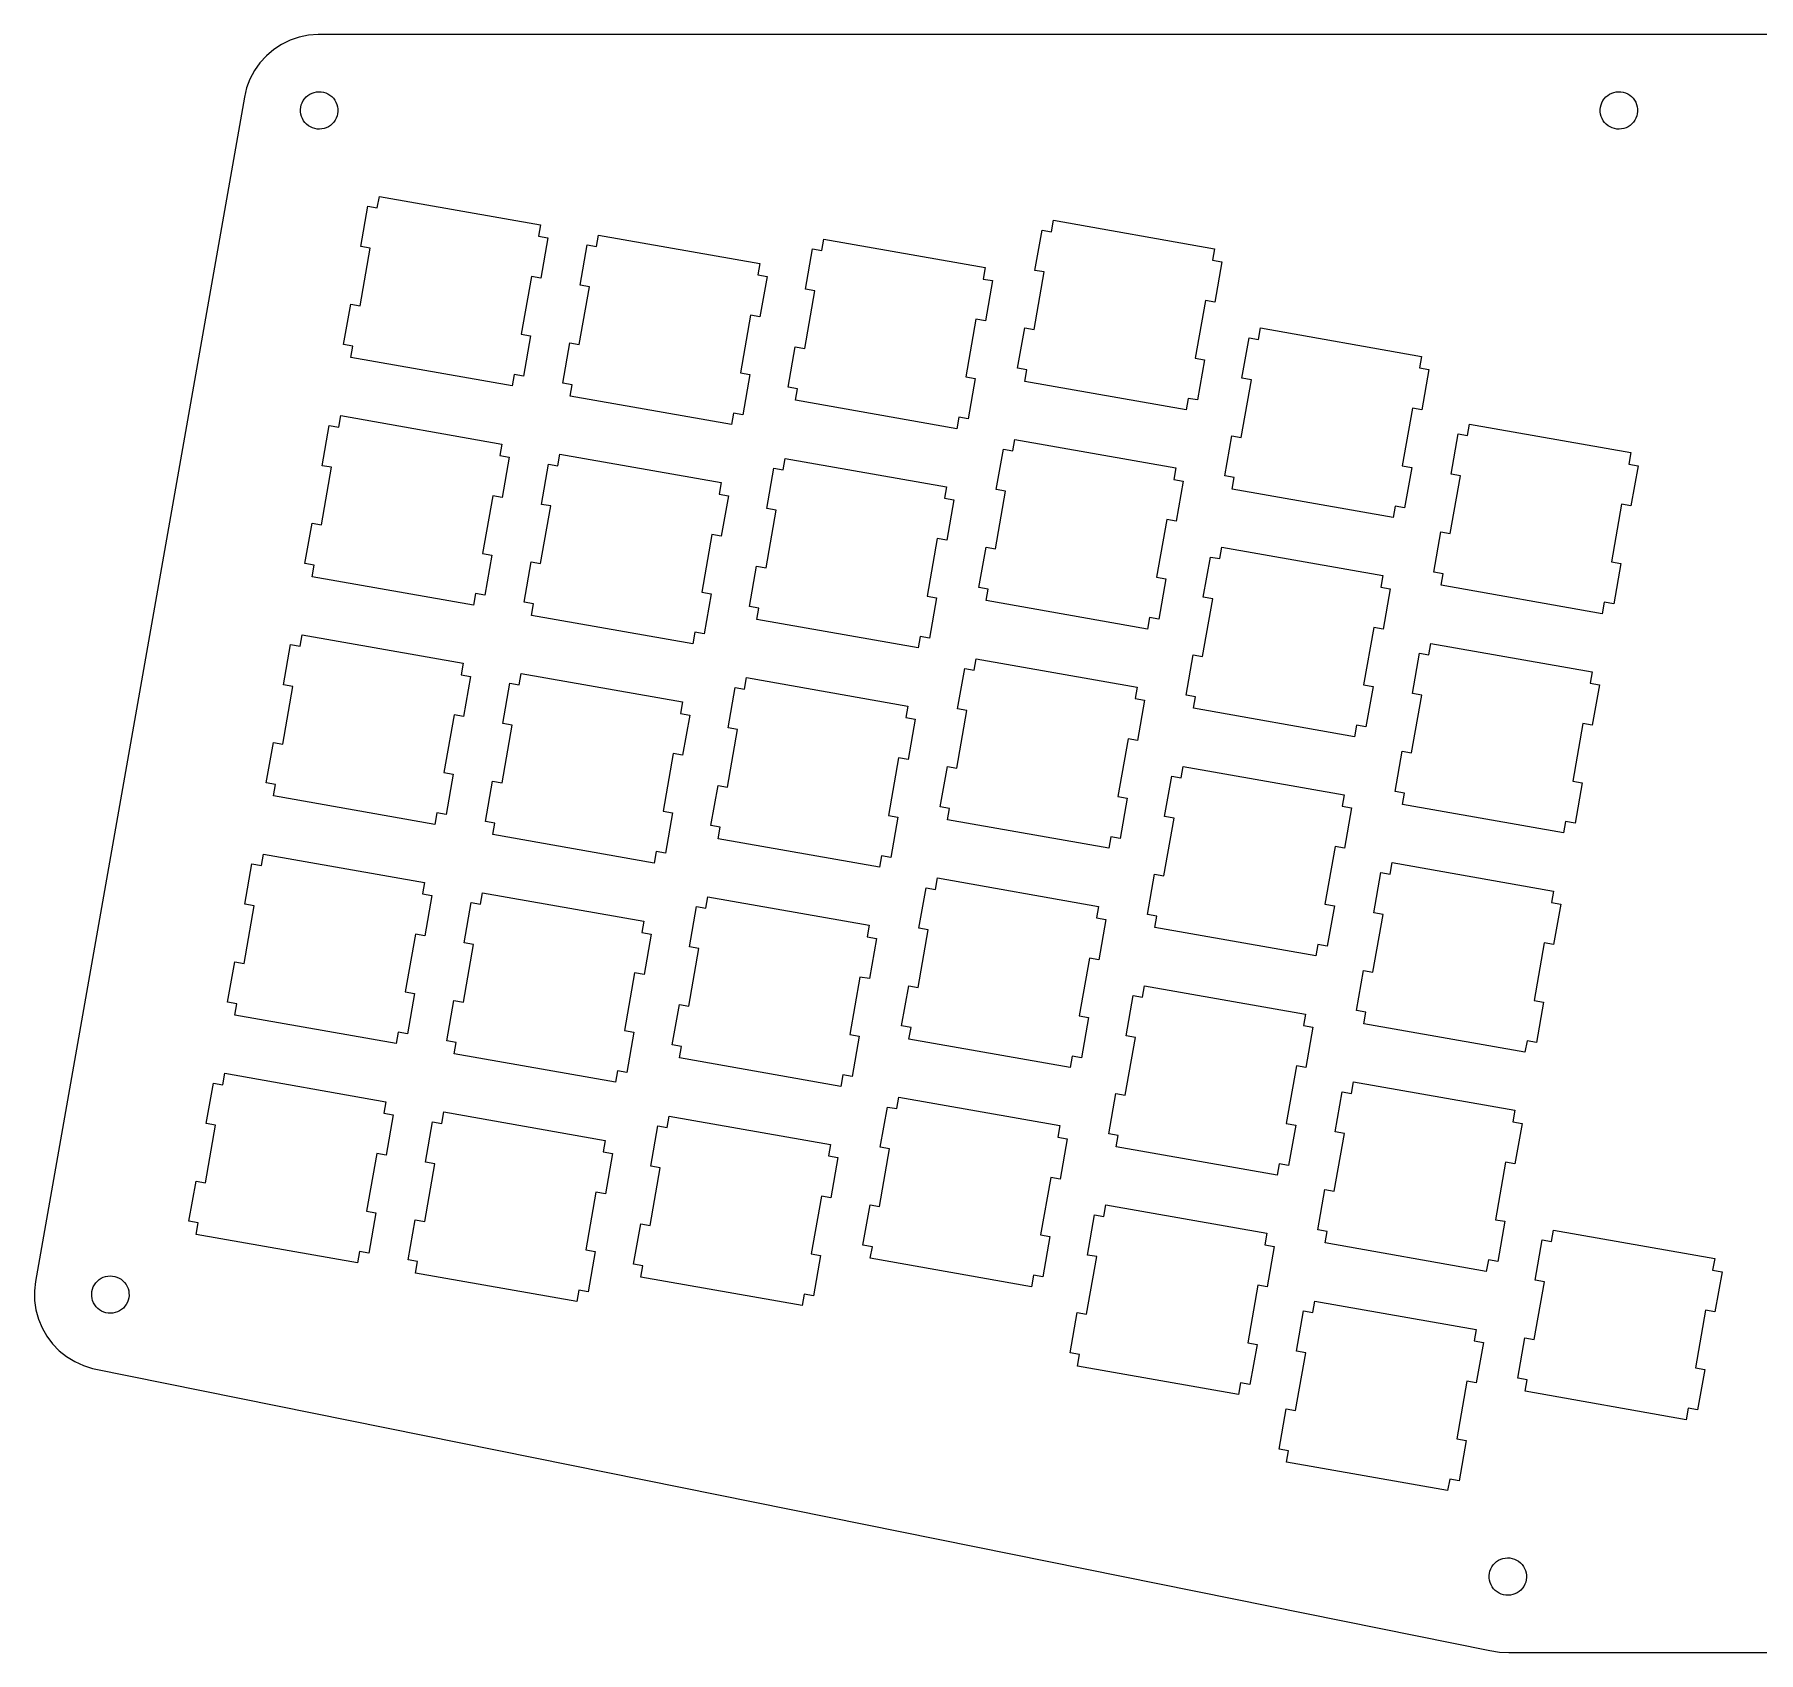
# Model space of a CAD drawing. Header units: metres. Extents: x -148 to 148, y -7 to 131.
# Drawn here: x -147.5 to 0, y -7.1 to 131.3 of the extents above; entities that cross this region are included whole.
import ezdxf

# ---------------------------------------------------------------- set-up
doc = ezdxf.new("R2010")
doc.units = ezdxf.units.M

msp = doc.modelspace()

# ---------------------------------------------------------------- linework, layer by layer
for p, q in [((-123.243, 131.347), (-124.057, 131.284)), ((123.243, 131.347), (-123.243, 131.347)), ((-127.046, 130.052), (-127.668, 129.523)), ((-126.363, 130.499), (-127.046, 130.052)), ((-125.629, 130.857), (-126.363, 130.499)), ((-124.857, 131.12), (-125.629, 130.857)), ((-124.057, 131.284), (-124.857, 131.12)), ((-128.218, 128.921), (-128.689, 128.253)), ((-127.668, 129.523), (-128.218, 128.921)), ((-129.072, 127.533), (-129.362, 126.77)), ((-128.689, 128.253), (-129.072, 127.533)), ((-129.554, 125.976), (-147.421, 24.6452)), ((-129.362, 126.77), (-129.554, 125.976)), ((-124.681, 125.321), (-124.61, 125.509)), ((-124.61, 125.509), (-124.515, 125.686)), ((-124.515, 125.686), (-124.399, 125.85)), ((-124.399, 125.85), (-124.264, 125.999)), ((-124.264, 125.999), (-124.111, 126.129)), ((-124.111, 126.129), (-123.943, 126.239)), ((-123.943, 126.239), (-123.762, 126.327)), ((-123.762, 126.327), (-123.572, 126.392)), ((-123.572, 126.392), (-123.375, 126.432)), ((-123.375, 126.432), (-123.175, 126.447)), ((-123.175, 126.447), (-122.974, 126.438)), ((-122.974, 126.438), (-122.776, 126.403)), ((-122.776, 126.403), (-122.584, 126.343)), ((-122.584, 126.343), (-122.401, 126.26)), ((-122.401, 126.26), (-122.23, 126.155)), ((-122.23, 126.155), (-122.074, 126.029)), ((-122.074, 126.029), (-121.934, 125.885)), ((-121.934, 125.885), (-121.814, 125.724)), ((-121.814, 125.724), (-121.714, 125.549)), ((-121.714, 125.549), (-121.638, 125.363)), ((-13.4748, 125.321), (-13.4035, 125.509)), ((-13.4035, 125.509), (-13.3091, 125.686)), ((-13.3091, 125.686), (-13.1933, 125.85)), ((-13.1933, 125.85), (-13.0578, 125.999)), ((-13.0578, 125.999), (-12.9048, 126.129)), ((-12.9048, 126.129), (-12.7367, 126.239)), ((-12.7367, 126.239), (-12.5561, 126.327)), ((-12.5561, 126.327), (-12.3659, 126.392)), ((-12.3659, 126.392), (-12.169, 126.432)), ((-12.169, 126.432), (-11.9687, 126.447)), ((-11.9687, 126.447), (-11.768, 126.438)), ((-11.768, 126.438), (-11.5701, 126.403)), ((-11.5701, 126.403), (-11.3782, 126.343)), ((-11.3782, 126.343), (-11.1952, 126.26)), ((-11.1952, 126.26), (-11.0241, 126.155)), ((-11.0241, 126.155), (-10.8675, 126.029)), ((-10.8675, 126.029), (-10.7279, 125.885)), ((-10.7279, 125.885), (-10.6075, 125.724)), ((-10.6075, 125.724), (-10.5083, 125.549)), ((-10.5083, 125.549), (-10.4317, 125.363)), ((-124.751, 124.926), (-124.728, 125.125)), ((-124.748, 124.725), (-124.751, 124.926)), ((-124.72, 124.526), (-124.748, 124.725)), ((-124.728, 125.125), (-124.681, 125.321)), ((-124.667, 124.332), (-124.72, 124.526)), ((-124.591, 124.146), (-124.667, 124.332)), ((-124.491, 123.971), (-124.591, 124.146)), ((-124.371, 123.811), (-124.491, 123.971)), ((-121.79, 124.009), (-121.906, 123.845)), ((-121.695, 124.187), (-121.79, 124.009)), ((-121.624, 124.374), (-121.695, 124.187)), ((-121.638, 125.363), (-121.585, 125.169)), ((-121.577, 124.57), (-121.624, 124.374)), ((-121.585, 125.169), (-121.557, 124.97)), ((-121.554, 124.769), (-121.577, 124.57)), ((-121.557, 124.97), (-121.554, 124.769)), ((-13.5444, 124.926), (-13.522, 125.125)), ((-13.5416, 124.725), (-13.5444, 124.926)), ((-13.5137, 124.526), (-13.5416, 124.725)), ((-13.522, 125.125), (-13.4748, 125.321)), ((-13.461, 124.332), (-13.5137, 124.526)), ((-13.3844, 124.146), (-13.461, 124.332)), ((-13.2852, 123.971), (-13.3844, 124.146)), ((-13.1648, 123.811), (-13.2852, 123.971)), ((-10.5836, 124.009), (-10.6994, 123.845)), ((-10.4893, 124.187), (-10.5836, 124.009)), ((-10.4179, 124.374), (-10.4893, 124.187)), ((-10.4317, 125.363), (-10.379, 125.169)), ((-10.3707, 124.57), (-10.4179, 124.374)), ((-10.379, 125.169), (-10.3511, 124.97)), ((-10.3483, 124.769), (-10.3707, 124.57)), ((-10.3511, 124.97), (-10.3483, 124.769)), ((-124.231, 123.666), (-124.371, 123.811)), ((-124.075, 123.54), (-124.231, 123.666)), ((-123.904, 123.435), (-124.075, 123.54)), ((-123.721, 123.352), (-123.904, 123.435)), ((-123.529, 123.292), (-123.721, 123.352)), ((-123.331, 123.258), (-123.529, 123.292)), ((-123.13, 123.248), (-123.331, 123.258)), ((-122.93, 123.263), (-123.13, 123.248)), ((-122.733, 123.304), (-122.93, 123.263)), ((-122.543, 123.368), (-122.733, 123.304)), ((-122.362, 123.456), (-122.543, 123.368)), ((-122.194, 123.566), (-122.362, 123.456)), ((-122.041, 123.697), (-122.194, 123.566)), ((-121.906, 123.845), (-122.041, 123.697)), ((-13.0253, 123.666), (-13.1648, 123.811)), ((-12.8687, 123.54), (-13.0253, 123.666)), ((-12.6975, 123.435), (-12.8687, 123.54)), ((-12.5145, 123.352), (-12.6975, 123.435)), ((-12.3226, 123.292), (-12.5145, 123.352)), ((-12.1247, 123.258), (-12.3226, 123.292)), ((-11.924, 123.248), (-12.1247, 123.258)), ((-11.7237, 123.263), (-11.924, 123.248)), ((-11.5269, 123.304), (-11.7237, 123.263)), ((-11.3367, 123.368), (-11.5269, 123.304)), ((-11.1561, 123.456), (-11.3367, 123.368)), ((-10.9879, 123.566), (-11.1561, 123.456)), ((-10.8349, 123.697), (-10.9879, 123.566)), ((-10.6994, 123.845), (-10.8349, 123.697)), ((-119.585, 113.209), (-118.977, 116.656)), ((-118.977, 116.656), (-118.177, 116.514)), ((-118.177, 116.514), (-118.004, 117.495)), ((-118.004, 117.495), (-104.217, 115.064)), ((-104.217, 115.064), (-104.39, 114.083)), ((-60.5059, 114.469), (-60.333, 115.449)), ((-60.333, 115.449), (-46.5457, 113.018)), ((-104.39, 114.083), (-103.589, 113.942)), ((-103.589, 113.942), (-104.197, 110.495)), ((-99.4163, 113.206), (-99.2434, 114.187)), ((-99.2434, 114.187), (-85.4561, 111.756)), ((-80.1347, 112.853), (-79.9619, 113.833)), ((-79.9619, 113.833), (-66.1746, 111.402)), ((-61.9141, 111.163), (-61.3063, 114.61)), ((-61.3063, 114.61), (-60.5059, 114.469)), ((-119.654, 108.135), (-118.785, 113.067)), ((-118.785, 113.067), (-119.585, 113.209)), ((-100.824, 109.901), (-100.217, 113.348)), ((-100.217, 113.348), (-99.4163, 113.206)), ((-81.543, 109.547), (-80.9352, 112.994)), ((-80.9352, 112.994), (-80.1347, 112.853)), ((-46.5457, 113.018), (-46.7186, 112.038)), ((-104.997, 110.636), (-105.867, 105.704)), ((-104.197, 110.495), (-104.997, 110.636)), ((-85.4561, 111.756), (-85.629, 110.775)), ((-85.629, 110.775), (-84.8285, 110.634)), ((-84.8285, 110.634), (-85.4363, 107.187)), ((-66.1746, 111.402), (-66.3474, 110.422)), ((-61.9835, 106.089), (-61.1137, 111.022)), ((-61.1137, 111.022), (-61.9141, 111.163)), ((-46.7186, 112.038), (-45.9181, 111.897)), ((-45.9181, 111.897), (-46.5259, 108.45)), ((-100.894, 104.827), (-100.024, 109.759)), ((-100.024, 109.759), (-100.824, 109.901)), ((-81.6123, 104.473), (-80.7425, 109.406)), ((-80.7425, 109.406), (-81.543, 109.547)), ((-66.3474, 110.422), (-65.547, 110.281)), ((-65.547, 110.281), (-66.1548, 106.834)), ((-121.063, 104.829), (-120.455, 108.276)), ((-120.455, 108.276), (-119.654, 108.135)), ((-47.3264, 108.591), (-48.1962, 103.658)), ((-46.5259, 108.45), (-47.3264, 108.591)), ((-86.2367, 107.328), (-87.1065, 102.396)), ((-85.4363, 107.187), (-86.2367, 107.328)), ((-66.9552, 106.975), (-67.825, 102.042)), ((-66.1548, 106.834), (-66.9552, 106.975)), ((-63.3917, 102.783), (-62.7839, 106.23)), ((-62.7839, 106.23), (-61.9835, 106.089)), ((-42.7872, 105.252), (-42.6143, 106.232)), ((-42.6143, 106.232), (-28.827, 103.801)), ((-120.262, 104.688), (-121.063, 104.829)), ((-105.867, 105.704), (-105.067, 105.562)), ((-105.067, 105.562), (-105.674, 102.116)), ((-102.302, 101.521), (-101.694, 104.968)), ((-101.694, 104.968), (-100.894, 104.827)), ((-44.1954, 101.946), (-43.5876, 105.393)), ((-43.5876, 105.393), (-42.7872, 105.252)), ((-120.435, 103.707), (-120.262, 104.688)), ((-106.648, 101.276), (-120.435, 103.707)), ((-83.0205, 101.167), (-82.4127, 104.614)), ((-82.4127, 104.614), (-81.6123, 104.473)), ((-48.1962, 103.658), (-47.3957, 103.517)), ((-47.3957, 103.517), (-48.0035, 100.07)), ((-28.827, 103.801), (-28.9999, 102.821)), ((-106.475, 102.257), (-106.648, 101.276)), ((-105.674, 102.116), (-106.475, 102.257)), ((-87.1065, 102.396), (-86.3061, 102.254)), ((-86.3061, 102.254), (-86.9139, 98.8075)), ((-67.825, 102.042), (-67.0245, 101.901)), ((-67.0245, 101.901), (-67.6323, 98.4539)), ((-62.5912, 102.642), (-63.3917, 102.783)), ((-62.7641, 101.662), (-62.5912, 102.642)), ((-44.2648, 96.8723), (-43.395, 101.805)), ((-43.395, 101.805), (-44.1954, 101.946)), ((-28.9999, 102.821), (-28.1994, 102.68)), ((-28.1994, 102.68), (-28.8072, 99.2328)), ((-101.502, 101.38), (-102.302, 101.521)), ((-101.674, 100.399), (-101.502, 101.38)), ((-87.8872, 97.9683), (-101.674, 100.399)), ((-82.2201, 101.026), (-83.0205, 101.167)), ((-82.3929, 100.046), (-82.2201, 101.026)), ((-48.9768, 99.2308), (-62.7641, 101.662)), ((-87.7143, 98.9487), (-87.8872, 97.9683)), ((-86.9139, 98.8075), (-87.7143, 98.9487)), ((-68.6056, 97.6147), (-82.3929, 100.046)), ((-48.8039, 100.211), (-48.9768, 99.2308)), ((-48.0035, 100.07), (-48.8039, 100.211)), ((-29.6077, 99.374), (-30.4775, 94.4412)), ((-28.8072, 99.2328), (-29.6077, 99.374)), ((-122.893, 94.448), (-122.285, 97.8949)), ((-122.285, 97.8949), (-121.485, 97.7538)), ((-121.485, 97.7538), (-121.312, 98.7341)), ((-121.312, 98.7341), (-107.525, 96.303)), ((-68.4328, 98.5951), (-68.6056, 97.6147)), ((-67.6323, 98.4539), (-68.4328, 98.5951)), ((-24.8949, 97.02), (-24.722, 98.0003)), ((-24.722, 98.0003), (-10.9347, 95.5692)), ((-107.525, 96.303), (-107.698, 95.3227)), ((-63.8139, 95.7083), (-63.641, 96.6886)), ((-63.641, 96.6886), (-49.8537, 94.2575)), ((-45.673, 93.5665), (-45.0652, 97.0134)), ((-45.0652, 97.0134), (-44.2648, 96.8723)), ((-26.3031, 93.7142), (-25.6953, 97.1611)), ((-25.6953, 97.1611), (-24.8949, 97.02)), ((-122.093, 94.3069), (-122.893, 94.448)), ((-107.698, 95.3227), (-106.897, 95.1816)), ((-106.897, 95.1816), (-107.505, 91.7346)), ((-104.132, 91.14), (-103.525, 94.5869)), ((-103.525, 94.5869), (-102.724, 94.4458)), ((-102.724, 94.4458), (-102.551, 95.4261)), ((-102.551, 95.4261), (-88.7641, 92.995)), ((-83.4427, 94.0922), (-83.2699, 95.0725)), ((-83.2699, 95.0725), (-69.4826, 92.6415)), ((-65.2221, 92.4025), (-64.6143, 95.8494)), ((-64.6143, 95.8494), (-63.8139, 95.7083)), ((-30.4775, 94.4412), (-29.677, 94.3001)), ((-10.9347, 95.5692), (-11.1075, 94.5889)), ((-11.1075, 94.5889), (-10.3071, 94.4477)), ((-10.3071, 94.4477), (-10.9149, 91.0008)), ((-122.962, 89.3741), (-122.093, 94.3069)), ((-88.7641, 92.995), (-88.937, 92.0147)), ((-84.851, 90.7864), (-84.2432, 94.2334)), ((-84.2432, 94.2334), (-83.4427, 94.0922)), ((-49.8537, 94.2575), (-50.0266, 93.2772)), ((-50.0266, 93.2772), (-49.2261, 93.136)), ((-49.2261, 93.136), (-49.8339, 89.6891)), ((-44.8726, 93.4253), (-45.673, 93.5665)), ((-45.0454, 92.445), (-44.8726, 93.4253)), ((-29.677, 94.3001), (-30.2848, 90.8531)), ((-26.3724, 88.6402), (-25.5026, 93.573)), ((-25.5026, 93.573), (-26.3031, 93.7142)), ((-108.305, 91.8758), (-109.175, 86.943)), ((-107.505, 91.7346), (-108.305, 91.8758)), ((-88.937, 92.0147), (-88.1365, 91.8736)), ((-88.1365, 91.8736), (-88.7443, 88.4266)), ((-69.4826, 92.6415), (-69.6554, 91.6611)), ((-69.6554, 91.6611), (-68.855, 91.52)), ((-68.855, 91.52), (-69.4628, 88.0731)), ((-65.2915, 87.3285), (-64.4217, 92.2613)), ((-64.4217, 92.2613), (-65.2221, 92.4025)), ((-31.2581, 90.0139), (-45.0454, 92.445)), ((-104.202, 86.0661), (-103.332, 90.9989)), ((-103.332, 90.9989), (-104.132, 91.14)), ((-84.9203, 85.7125), (-84.0505, 90.6453)), ((-84.0505, 90.6453), (-84.851, 90.7864)), ((-31.0853, 90.9943), (-31.2581, 90.0139)), ((-30.2848, 90.8531), (-31.0853, 90.9943)), ((-11.7153, 91.142), (-12.5851, 86.2092)), ((-10.9149, 91.0008), (-11.7153, 91.142)), ((-124.371, 86.0683), (-123.763, 89.5152)), ((-123.763, 89.5152), (-122.962, 89.3741)), ((-89.5447, 88.5678), (-90.4145, 83.635)), ((-88.7443, 88.4266), (-89.5447, 88.5678)), ((-50.6344, 89.8302), (-51.5042, 84.8975)), ((-49.8339, 89.6891), (-50.6344, 89.8302)), ((-27.7807, 85.3344), (-27.1729, 88.7814)), ((-27.1729, 88.7814), (-26.3724, 88.6402)), ((-70.2632, 88.2142), (-71.133, 83.2814)), ((-69.4628, 88.0731), (-70.2632, 88.2142)), ((-66.6997, 84.0227), (-66.0919, 87.4697)), ((-66.0919, 87.4697), (-65.2915, 87.3285)), ((-46.0952, 86.4914), (-45.9223, 87.4717)), ((-45.9223, 87.4717), (-32.135, 85.0407)), ((-123.57, 85.9271), (-124.371, 86.0683)), ((-123.743, 84.9468), (-123.57, 85.9271)), ((-109.175, 86.943), (-108.375, 86.8018)), ((-108.375, 86.8018), (-108.982, 83.3549)), ((-105.61, 82.7603), (-105.002, 86.2072)), ((-105.002, 86.2072), (-104.202, 86.0661)), ((-86.3285, 82.4067), (-85.7207, 85.8536)), ((-85.7207, 85.8536), (-84.9203, 85.7125)), ((-47.5034, 83.1856), (-46.8956, 86.6325)), ((-46.8956, 86.6325), (-46.0952, 86.4914)), ((-12.5851, 86.2092), (-11.7847, 86.068)), ((-11.7847, 86.068), (-12.3925, 82.6211)), ((-109.956, 82.5157), (-123.743, 84.9468)), ((-51.5042, 84.8975), (-50.7037, 84.7563)), ((-50.7037, 84.7563), (-51.3115, 81.3094)), ((-32.135, 85.0407), (-32.3079, 84.0603)), ((-26.9802, 85.1933), (-27.7807, 85.3344)), ((-27.1531, 84.213), (-26.9802, 85.1933)), ((-13.3658, 81.7819), (-27.1531, 84.213)), ((-109.783, 83.496), (-109.956, 82.5157)), ((-108.982, 83.3549), (-109.783, 83.496)), ((-104.81, 82.6191), (-105.61, 82.7603)), ((-104.982, 81.6388), (-104.81, 82.6191)), ((-90.4145, 83.635), (-89.6141, 83.4939)), ((-89.6141, 83.4939), (-90.2219, 80.0469)), ((-71.133, 83.2814), (-70.3325, 83.1403)), ((-70.3325, 83.1403), (-70.9403, 79.6933)), ((-65.8992, 83.8816), (-66.6997, 84.0227)), ((-66.0721, 82.9013), (-65.8992, 83.8816)), ((-52.2848, 80.4702), (-66.0721, 82.9013)), ((-47.5728, 78.1117), (-46.703, 83.0445)), ((-46.703, 83.0445), (-47.5034, 83.1856)), ((-32.3079, 84.0603), (-31.5074, 83.9192)), ((-31.5074, 83.9192), (-32.1152, 80.4723)), ((-13.1929, 82.7622), (-13.3658, 81.7819)), ((-12.3925, 82.6211), (-13.1929, 82.7622)), ((-91.1952, 79.2077), (-104.982, 81.6388)), ((-85.5281, 82.2656), (-86.3285, 82.4067)), ((-85.7009, 81.2852), (-85.5281, 82.2656)), ((-71.9136, 78.8542), (-85.7009, 81.2852)), ((-52.1119, 81.4505), (-52.2848, 80.4702)), ((-51.3115, 81.3094), (-52.1119, 81.4505)), ((-124.793, 78.9932), (-124.62, 79.9735)), ((-124.62, 79.9735), (-110.833, 77.5424)), ((-91.0223, 80.1881), (-91.1952, 79.2077)), ((-90.2219, 80.0469), (-91.0223, 80.1881)), ((-71.7408, 79.8345), (-71.9136, 78.8542)), ((-70.9403, 79.6933), (-71.7408, 79.8345)), ((-32.9157, 80.6134), (-33.7855, 75.6806)), ((-32.1152, 80.4723), (-32.9157, 80.6134)), ((-126.201, 75.6874), (-125.593, 79.1343)), ((-125.593, 79.1343), (-124.793, 78.9932)), ((-48.981, 74.8059), (-48.3732, 78.2528)), ((-48.3732, 78.2528), (-47.5728, 78.1117)), ((-29.6111, 74.9536), (-29.0033, 78.4005)), ((-29.0033, 78.4005), (-28.2029, 78.2594)), ((-28.2029, 78.2594), (-28.03, 79.2397)), ((-28.03, 79.2397), (-14.2427, 76.8086)), ((-110.833, 77.5424), (-111.006, 76.5621)), ((-68.5301, 73.6419), (-67.9223, 77.0888)), ((-67.9223, 77.0888), (-67.1219, 76.9477)), ((-67.1219, 76.9477), (-66.949, 77.928)), ((-66.949, 77.928), (-53.1617, 75.4969)), ((-14.2427, 76.8086), (-14.4155, 75.8283)), ((-126.27, 70.6135), (-125.401, 75.5462)), ((-125.401, 75.5462), (-126.201, 75.6874)), ((-111.006, 76.5621), (-110.205, 76.421)), ((-110.205, 76.421), (-110.813, 72.974)), ((-107.44, 72.3794), (-106.833, 75.8263)), ((-106.833, 75.8263), (-106.032, 75.6852)), ((-106.032, 75.6852), (-105.859, 76.6655)), ((-105.859, 76.6655), (-92.0721, 74.2345)), ((-88.159, 72.0258), (-87.5512, 75.4727)), ((-87.5512, 75.4727), (-86.7507, 75.3316)), ((-86.7507, 75.3316), (-86.5779, 76.312)), ((-86.5779, 76.312), (-72.7906, 73.8809)), ((-53.1617, 75.4969), (-53.3346, 74.5166)), ((-33.7855, 75.6806), (-32.985, 75.5395)), ((-32.985, 75.5395), (-33.5928, 72.0925)), ((-14.4155, 75.8283), (-13.6151, 75.6871)), ((-13.6151, 75.6871), (-14.2229, 72.2402)), ((-92.0721, 74.2345), (-92.2449, 73.2541)), ((-72.7906, 73.8809), (-72.9634, 72.9005)), ((-53.3346, 74.5166), (-52.5341, 74.3754)), ((-52.5341, 74.3754), (-53.1419, 70.9285)), ((-48.1806, 74.6647), (-48.981, 74.8059)), ((-48.3534, 73.6844), (-48.1806, 74.6647)), ((-29.6804, 69.8797), (-28.8106, 74.8124)), ((-28.8106, 74.8124), (-29.6111, 74.9536)), ((-111.613, 73.1152), (-112.483, 68.1824)), ((-110.813, 72.974), (-111.613, 73.1152)), ((-106.64, 72.2383), (-107.44, 72.3794)), ((-92.2449, 73.2541), (-91.4445, 73.113)), ((-91.4445, 73.113), (-92.0523, 69.666)), ((-72.9634, 72.9005), (-72.163, 72.7594)), ((-72.163, 72.7594), (-72.7708, 69.3125)), ((-68.5995, 68.5679), (-67.7297, 73.5007)), ((-67.7297, 73.5007), (-68.5301, 73.6419)), ((-34.5661, 71.2534), (-48.3534, 73.6844)), ((-15.0233, 72.3814), (-15.8931, 67.4486)), ((-14.2229, 72.2402), (-15.0233, 72.3814)), ((-107.51, 67.3055), (-106.64, 72.2383)), ((-88.2283, 66.9519), (-87.3585, 71.8847)), ((-87.3585, 71.8847), (-88.159, 72.0258)), ((-53.9424, 71.0696), (-54.8121, 66.1369)), ((-53.1419, 70.9285), (-53.9424, 71.0696)), ((-34.3932, 72.2337), (-34.5661, 71.2534)), ((-33.5928, 72.0925), (-34.3932, 72.2337)), ((-127.679, 67.3077), (-127.071, 70.7546)), ((-127.071, 70.7546), (-126.27, 70.6135)), ((-92.8527, 69.8072), (-93.7225, 64.8744)), ((-92.0523, 69.666), (-92.8527, 69.8072)), ((-73.5712, 69.4536), (-74.441, 64.5208)), ((-72.7708, 69.3125), (-73.5712, 69.4536)), ((-31.0887, 66.5739), (-30.4809, 70.0208)), ((-30.4809, 70.0208), (-29.6804, 69.8797)), ((-112.483, 68.1824), (-111.683, 68.0413)), ((-111.683, 68.0413), (-112.29, 64.5943)), ((-70.0077, 65.2621), (-69.3999, 68.7091)), ((-69.3999, 68.7091), (-68.5995, 68.5679)), ((-50.8114, 64.425), (-50.2036, 67.8719)), ((-50.2036, 67.8719), (-49.4032, 67.7308)), ((-49.4032, 67.7308), (-49.2303, 68.7111)), ((-49.2303, 68.7111), (-35.443, 66.2801)), ((-126.878, 67.1665), (-127.679, 67.3077)), ((-127.051, 66.1862), (-126.878, 67.1665)), ((-108.918, 63.9997), (-108.31, 67.4466)), ((-108.31, 67.4466), (-107.51, 67.3055)), ((-89.6365, 63.6461), (-89.0287, 67.093)), ((-89.0287, 67.093), (-88.2283, 66.9519)), ((-30.2882, 66.4327), (-31.0887, 66.5739)), ((-30.4611, 65.4524), (-30.2882, 66.4327)), ((-15.8931, 67.4486), (-15.0927, 67.3074)), ((-15.0927, 67.3074), (-15.7005, 63.8605)), ((-113.264, 63.7551), (-127.051, 66.1862)), ((-69.2072, 65.121), (-70.0077, 65.2621)), ((-69.3801, 64.1407), (-69.2072, 65.121)), ((-54.8121, 66.1369), (-54.0117, 65.9957)), ((-54.0117, 65.9957), (-54.6195, 62.5488)), ((-35.443, 66.2801), (-35.6159, 65.2997)), ((-35.6159, 65.2997), (-34.8154, 65.1586)), ((-34.8154, 65.1586), (-35.4232, 61.7117)), ((-16.6738, 63.0213), (-30.4611, 65.4524)), ((-113.091, 64.7355), (-113.264, 63.7551)), ((-112.29, 64.5943), (-113.091, 64.7355)), ((-108.118, 63.8585), (-108.918, 63.9997)), ((-108.29, 62.8782), (-108.118, 63.8585)), ((-93.7225, 64.8744), (-92.9221, 64.7333)), ((-92.9221, 64.7333), (-93.5299, 61.2863)), ((-88.8361, 63.505), (-89.6365, 63.6461)), ((-89.0089, 62.5246), (-88.8361, 63.505)), ((-74.441, 64.5208), (-73.6405, 64.3797)), ((-73.6405, 64.3797), (-74.2483, 60.9328)), ((-55.5928, 61.7096), (-69.3801, 64.1407)), ((-50.8808, 59.3511), (-50.011, 64.2839)), ((-50.011, 64.2839), (-50.8114, 64.425)), ((-16.5009, 64.0016), (-16.6738, 63.0213)), ((-15.7005, 63.8605), (-16.5009, 64.0016)), ((-94.5032, 60.4471), (-108.29, 62.8782)), ((-75.2216, 60.0936), (-89.0089, 62.5246)), ((-55.4199, 62.6899), (-55.5928, 61.7096)), ((-54.6195, 62.5488), (-55.4199, 62.6899)), ((-128.101, 60.2326), (-127.928, 61.2129)), ((-127.928, 61.2129), (-114.141, 58.7819)), ((-94.3303, 61.4275), (-94.5032, 60.4471)), ((-93.5299, 61.2863), (-94.3303, 61.4275)), ((-75.0488, 61.0739), (-75.2216, 60.0936)), ((-74.2483, 60.9328), (-75.0488, 61.0739)), ((-36.2237, 61.8528), (-37.0935, 56.92)), ((-35.4232, 61.7117), (-36.2237, 61.8528)), ((-129.509, 56.9268), (-128.901, 60.3737)), ((-128.901, 60.3737), (-128.101, 60.2326)), ((-70.4299, 58.1871), (-70.257, 59.1674)), ((-70.257, 59.1674), (-56.4697, 56.7363)), ((-52.289, 56.0453), (-51.6812, 59.4922)), ((-51.6812, 59.4922), (-50.8808, 59.3511)), ((-32.9191, 56.193), (-32.3113, 59.6399)), ((-32.3113, 59.6399), (-31.5108, 59.4988)), ((-31.5108, 59.4988), (-31.338, 60.4791)), ((-31.338, 60.4791), (-17.5507, 58.048)), ((-114.141, 58.7819), (-114.314, 57.8015)), ((-114.314, 57.8015), (-113.513, 57.6604)), ((-113.513, 57.6604), (-114.121, 54.2135)), ((-109.34, 56.9246), (-109.167, 57.9049)), ((-109.167, 57.9049), (-95.3801, 55.4739)), ((-90.0587, 56.571), (-89.8859, 57.5514)), ((-89.8859, 57.5514), (-76.0986, 55.1203)), ((-71.8381, 54.8813), (-71.2303, 58.3282)), ((-71.2303, 58.3282), (-70.4299, 58.1871)), ((-17.5507, 58.048), (-17.7235, 57.0677)), ((-129.578, 51.8529), (-128.709, 56.7857)), ((-128.709, 56.7857), (-129.509, 56.9268)), ((-110.748, 53.6188), (-110.141, 57.0657)), ((-110.141, 57.0657), (-109.34, 56.9246)), ((-91.4669, 53.2652), (-90.8592, 56.7122)), ((-90.8592, 56.7122), (-90.0587, 56.571)), ((-56.4697, 56.7363), (-56.6426, 55.756)), ((-37.0935, 56.92), (-36.293, 56.7789)), ((-36.293, 56.7789), (-36.9008, 53.332)), ((-32.1186, 56.0518), (-32.9191, 56.193)), ((-17.7235, 57.0677), (-16.9231, 56.9266)), ((-16.9231, 56.9266), (-17.5309, 53.4796)), ((-95.3801, 55.4739), (-95.5529, 54.4935)), ((-76.0986, 55.1203), (-76.2714, 54.14)), ((-71.9075, 49.8073), (-71.0377, 54.7401)), ((-71.0377, 54.7401), (-71.8381, 54.8813)), ((-56.6426, 55.756), (-55.8421, 55.6149)), ((-55.8421, 55.6149), (-56.4499, 52.1679)), ((-51.4886, 55.9042), (-52.289, 56.0453)), ((-51.6614, 54.9238), (-51.4886, 55.9042)), ((-37.8741, 52.4928), (-51.6614, 54.9238)), ((-32.9884, 51.1191), (-32.1186, 56.0518)), ((-114.921, 54.3546), (-115.791, 49.4218)), ((-114.121, 54.2135), (-114.921, 54.3546)), ((-110.818, 48.5449), (-109.948, 53.4777)), ((-109.948, 53.4777), (-110.748, 53.6188)), ((-95.5529, 54.4935), (-94.7525, 54.3524)), ((-94.7525, 54.3524), (-95.3603, 50.9055)), ((-91.5363, 48.1913), (-90.6665, 53.1241)), ((-90.6665, 53.1241), (-91.4669, 53.2652)), ((-76.2714, 54.14), (-75.471, 53.9988)), ((-75.471, 53.9988), (-76.0788, 50.5519)), ((-37.7012, 53.4731), (-37.8741, 52.4928)), ((-36.9008, 53.332), (-37.7012, 53.4731)), ((-18.3313, 53.6208), (-19.2011, 48.688)), ((-17.5309, 53.4796), (-18.3313, 53.6208)), ((-130.987, 48.5471), (-130.379, 51.994)), ((-130.379, 51.994), (-129.578, 51.8529)), ((-57.2504, 52.3091), (-58.1201, 47.3763)), ((-56.4499, 52.1679), (-57.2504, 52.3091)), ((-96.1607, 51.0466), (-97.0305, 46.1138)), ((-95.3603, 50.9055), (-96.1607, 51.0466)), ((-76.8792, 50.693), (-77.749, 45.7602)), ((-76.0788, 50.5519), (-76.8792, 50.693)), ((-34.3967, 47.8133), (-33.7889, 51.2602)), ((-33.7889, 51.2602), (-32.9884, 51.1191)), ((-115.791, 49.4218), (-114.991, 49.2807)), ((-114.991, 49.2807), (-115.598, 45.8337)), ((-112.226, 45.2391), (-111.618, 48.686)), ((-111.618, 48.686), (-110.818, 48.5449)), ((-73.3157, 46.5016), (-72.7079, 49.9485)), ((-72.7079, 49.9485), (-71.9075, 49.8073)), ((-54.1194, 45.6644), (-53.5116, 49.1114)), ((-53.5116, 49.1114), (-52.7112, 48.9702)), ((-52.7112, 48.9702), (-52.5383, 49.9505)), ((-52.5383, 49.9505), (-38.751, 47.5195)), ((-19.2011, 48.688), (-18.4007, 48.5468)), ((-130.186, 48.4059), (-130.987, 48.5471)), ((-130.359, 47.4256), (-130.186, 48.4059)), ((-116.572, 44.9945), (-130.359, 47.4256)), ((-92.9445, 44.8855), (-92.3367, 48.3324)), ((-92.3367, 48.3324), (-91.5363, 48.1913)), ((-58.1201, 47.3763), (-57.3197, 47.2351)), ((-57.3197, 47.2351), (-57.9275, 43.7882)), ((-38.751, 47.5195), (-38.9239, 46.5392)), ((-33.5962, 47.6721), (-34.3967, 47.8133)), ((-33.7691, 46.6918), (-33.5962, 47.6721)), ((-18.4007, 48.5468), (-19.0085, 45.0999)), ((-116.399, 45.9749), (-116.572, 44.9945)), ((-115.598, 45.8337), (-116.399, 45.9749)), ((-97.0305, 46.1138), (-96.2301, 45.9727)), ((-96.2301, 45.9727), (-96.8379, 42.5257)), ((-77.749, 45.7602), (-76.9485, 45.6191)), ((-72.5152, 46.3604), (-73.3157, 46.5016)), ((-72.6881, 45.3801), (-72.5152, 46.3604)), ((-38.9239, 46.5392), (-38.1234, 46.398)), ((-38.1234, 46.398), (-38.7312, 42.9511)), ((-19.9818, 44.2607), (-33.7691, 46.6918)), ((-111.426, 45.0979), (-112.226, 45.2391)), ((-111.598, 44.1176), (-111.426, 45.0979)), ((-92.1441, 44.7444), (-92.9445, 44.8855)), ((-92.3169, 43.764), (-92.1441, 44.7444)), ((-76.9485, 45.6191), (-77.5563, 42.1722)), ((-58.9008, 42.949), (-72.6881, 45.3801)), ((-54.1888, 40.5905), (-53.319, 45.5233)), ((-53.319, 45.5233), (-54.1194, 45.6644)), ((-19.8089, 45.2411), (-19.9818, 44.2607)), ((-19.0085, 45.0999), (-19.8089, 45.2411)), ((-97.8112, 41.6865), (-111.598, 44.1176)), ((-78.5296, 41.333), (-92.3169, 43.764)), ((-58.7279, 43.9293), (-58.9008, 42.949)), ((-57.9275, 43.7882), (-58.7279, 43.9293)), ((-39.5317, 43.0922), (-40.4015, 38.1594)), ((-38.7312, 42.9511), (-39.5317, 43.0922)), ((-132.817, 38.1662), (-132.209, 41.6132)), ((-132.209, 41.6132), (-131.409, 41.472)), ((-131.409, 41.472), (-131.236, 42.4523)), ((-131.236, 42.4523), (-117.449, 40.0213)), ((-97.6383, 42.6669), (-97.8112, 41.6865)), ((-96.8379, 42.5257), (-97.6383, 42.6669)), ((-78.3568, 42.3133), (-78.5296, 41.333)), ((-77.5563, 42.1722), (-78.3568, 42.3133)), ((-34.8188, 40.7382), (-34.646, 41.7185)), ((-34.646, 41.7185), (-20.8587, 39.2874)), ((-117.449, 40.0213), (-117.622, 39.041)), ((-73.7379, 39.4265), (-73.565, 40.4068)), ((-73.565, 40.4068), (-59.7777, 37.9757)), ((-55.597, 37.2847), (-54.9892, 40.7316)), ((-54.9892, 40.7316), (-54.1888, 40.5905)), ((-36.2271, 37.4324), (-35.6193, 40.8793)), ((-35.6193, 40.8793), (-34.8188, 40.7382)), ((-117.622, 39.041), (-116.821, 38.8998)), ((-116.821, 38.8998), (-117.429, 35.4529)), ((-112.648, 38.164), (-112.475, 39.1443)), ((-112.475, 39.1443), (-98.6881, 36.7133)), ((-93.3667, 37.8105), (-93.1938, 38.7908)), ((-93.1938, 38.7908), (-79.4065, 36.3597)), ((-75.1461, 36.1207), (-74.5383, 39.5676)), ((-74.5383, 39.5676), (-73.7379, 39.4265)), ((-20.8587, 39.2874), (-21.0315, 38.3071)), ((-132.886, 33.0923), (-132.017, 38.0251)), ((-132.017, 38.0251), (-132.817, 38.1662)), ((-114.056, 34.8582), (-113.449, 38.3052)), ((-113.449, 38.3052), (-112.648, 38.164)), ((-94.7749, 34.5047), (-94.1672, 37.9516)), ((-94.1672, 37.9516), (-93.3667, 37.8105)), ((-59.7777, 37.9757), (-59.9506, 36.9954)), ((-59.9506, 36.9954), (-59.1501, 36.8543)), ((-54.7966, 37.1436), (-55.597, 37.2847)), ((-54.9694, 36.1632), (-54.7966, 37.1436)), ((-40.4015, 38.1594), (-39.601, 38.0183)), ((-39.601, 38.0183), (-40.2088, 34.5714)), ((-36.2964, 32.3585), (-35.4266, 37.2913)), ((-35.4266, 37.2913), (-36.2271, 37.4324)), ((-21.0315, 38.3071), (-20.2311, 38.166)), ((-20.2311, 38.166), (-20.8389, 34.719)), ((-118.229, 35.594), (-119.099, 30.6612)), ((-117.429, 35.4529), (-118.229, 35.594)), ((-98.6881, 36.7133), (-98.8609, 35.733)), ((-98.8609, 35.733), (-98.0605, 35.5918)), ((-98.0605, 35.5918), (-98.6683, 32.1449)), ((-79.4065, 36.3597), (-79.5794, 35.3794)), ((-75.2155, 31.0468), (-74.3457, 35.9796)), ((-74.3457, 35.9796), (-75.1461, 36.1207)), ((-59.1501, 36.8543), (-59.7579, 33.4073)), ((-41.1821, 33.7322), (-54.9694, 36.1632)), ((-114.126, 29.7843), (-113.256, 34.7171)), ((-113.256, 34.7171), (-114.056, 34.8582)), ((-94.8443, 29.4307), (-93.9745, 34.3635)), ((-93.9745, 34.3635), (-94.7749, 34.5047)), ((-79.5794, 35.3794), (-78.779, 35.2382)), ((-78.779, 35.2382), (-79.3867, 31.7913)), ((-41.0092, 34.7125), (-41.1821, 33.7322)), ((-40.2088, 34.5714), (-41.0092, 34.7125)), ((-21.6393, 34.8602), (-22.5091, 29.9274)), ((-20.8389, 34.719), (-21.6393, 34.8602)), ((-134.295, 29.7865), (-133.687, 33.2334)), ((-133.687, 33.2334), (-132.886, 33.0923)), ((-60.5584, 33.5485), (-61.4281, 28.6157)), ((-59.7579, 33.4073), (-60.5584, 33.5485)), ((-37.7047, 29.0527), (-37.0969, 32.4996)), ((-37.0969, 32.4996), (-36.2964, 32.3585)), ((-99.4687, 32.286), (-100.339, 27.3532)), ((-98.6683, 32.1449), (-99.4687, 32.286)), ((-80.1872, 31.9324), (-81.057, 26.9997)), ((-79.3867, 31.7913), (-80.1872, 31.9324)), ((-76.6237, 27.741), (-76.0159, 31.1879)), ((-76.0159, 31.1879), (-75.2155, 31.0468)), ((-56.0192, 30.2096), (-55.8463, 31.19)), ((-55.8463, 31.19), (-42.059, 28.7589)), ((-133.494, 29.6454), (-134.295, 29.7865)), ((-133.667, 28.665), (-133.494, 29.6454)), ((-119.099, 30.6612), (-118.299, 30.5201)), ((-118.299, 30.5201), (-118.906, 27.0732)), ((-115.534, 26.4785), (-114.926, 29.9254)), ((-114.926, 29.9254), (-114.126, 29.7843)), ((-96.2525, 26.1249), (-95.6447, 29.5719)), ((-95.6447, 29.5719), (-94.8443, 29.4307)), ((-57.4274, 26.9039), (-56.8196, 30.3508)), ((-56.8196, 30.3508), (-56.0192, 30.2096)), ((-22.5091, 29.9274), (-21.7087, 29.7863)), ((-21.7087, 29.7863), (-22.3165, 26.3393)), ((-119.88, 26.234), (-133.667, 28.665)), ((-61.4281, 28.6157), (-60.6277, 28.4746)), ((-60.6277, 28.4746), (-61.2355, 25.0276)), ((-42.059, 28.7589), (-42.2319, 27.7786)), ((-36.9042, 28.9115), (-37.7047, 29.0527)), ((-37.0771, 27.9312), (-36.9042, 28.9115)), ((-19.1205, 24.7441), (-18.5127, 28.191)), ((-18.5127, 28.191), (-17.7122, 28.0499)), ((-17.7122, 28.0499), (-17.5394, 29.0302)), ((-17.5394, 29.0302), (-3.75209, 26.5992)), ((-119.707, 27.2143), (-119.88, 26.234)), ((-118.906, 27.0732), (-119.707, 27.2143)), ((-100.339, 27.3532), (-99.5381, 27.2121)), ((-99.5381, 27.2121), (-100.146, 23.7652)), ((-81.057, 26.9997), (-80.2565, 26.8585)), ((-80.2565, 26.8585), (-80.8643, 23.4116)), ((-75.8232, 27.5998), (-76.6237, 27.741)), ((-75.9961, 26.6195), (-75.8232, 27.5998)), ((-62.2088, 24.1884), (-75.9961, 26.6195)), ((-57.4968, 21.8299), (-56.627, 26.7627)), ((-56.627, 26.7627), (-57.4274, 26.9039)), ((-42.2319, 27.7786), (-41.4314, 27.6374)), ((-41.4314, 27.6374), (-42.0392, 24.1905)), ((-23.2897, 25.5001), (-37.0771, 27.9312)), ((-3.75209, 26.5992), (-3.92494, 25.6188)), ((-141.439, 25.0605), (-141.243, 25.1009)), ((-141.243, 25.1009), (-141.042, 25.1163)), ((-141.042, 25.1163), (-140.842, 25.1065)), ((-140.842, 25.1065), (-140.644, 25.0716)), ((-114.734, 26.3374), (-115.534, 26.4785)), ((-114.906, 25.357), (-114.734, 26.3374)), ((-101.119, 22.926), (-114.906, 25.357)), ((-95.4521, 25.9838), (-96.2525, 26.1249)), ((-95.6249, 25.0035), (-95.4521, 25.9838)), ((-62.0359, 25.1688), (-62.2088, 24.1884)), ((-61.2355, 25.0276), (-62.0359, 25.1688)), ((-23.1169, 26.4805), (-23.2897, 25.5001)), ((-22.3165, 26.3393), (-23.1169, 26.4805)), ((-3.92494, 25.6188), (-3.12451, 25.4777)), ((-3.12451, 25.4777), (-3.7323, 22.0307)), ((-147.421, 24.6452), (-147.512, 23.834)), ((-147.512, 23.834), (-147.501, 23.0178)), ((-142.618, 23.5947), (-142.596, 23.7943)), ((-142.596, 23.7943), (-142.548, 23.9897)), ((-142.548, 23.9897), (-142.477, 24.1775)), ((-142.477, 24.1775), (-142.383, 24.3549)), ((-142.383, 24.3549), (-142.267, 24.5191)), ((-142.267, 24.5191), (-142.131, 24.6674)), ((-142.131, 24.6674), (-141.978, 24.7977)), ((-141.978, 24.7977), (-141.81, 24.9077)), ((-141.81, 24.9077), (-141.63, 24.9958)), ((-141.63, 24.9958), (-141.439, 25.0605)), ((-140.644, 25.0716), (-140.452, 25.0122)), ((-140.452, 25.0122), (-140.269, 24.9292)), ((-140.269, 24.9292), (-140.098, 24.8239)), ((-140.098, 24.8239), (-139.941, 24.698)), ((-139.941, 24.698), (-139.801, 24.5535)), ((-139.801, 24.5535), (-139.681, 24.3926)), ((-139.681, 24.3926), (-139.582, 24.2179)), ((-139.582, 24.2179), (-139.505, 24.0321)), ((-139.505, 24.0321), (-139.453, 23.8382)), ((-139.453, 23.8382), (-139.425, 23.6393)), ((-139.425, 23.6393), (-139.422, 23.4384)), ((-100.946, 23.9063), (-101.119, 22.926)), ((-100.146, 23.7652), (-100.946, 23.9063)), ((-81.8376, 22.5724), (-95.6249, 25.0035)), ((-42.8397, 24.3316), (-43.7095, 19.3988)), ((-42.0392, 24.1905), (-42.8397, 24.3316)), ((-19.1898, 19.6702), (-18.32, 24.603)), ((-18.32, 24.603), (-19.1205, 24.7441)), ((-147.501, 23.0178), (-147.387, 22.2095)), ((-147.387, 22.2095), (-147.173, 21.4218)), ((-142.615, 23.3938), (-142.618, 23.5947)), ((-142.587, 23.1948), (-142.615, 23.3938)), ((-142.535, 23.0009), (-142.587, 23.1948)), ((-142.458, 22.8151), (-142.535, 23.0009)), ((-142.359, 22.6404), (-142.458, 22.8151)), ((-142.238, 22.4795), (-142.359, 22.6404)), ((-142.099, 22.335), (-142.238, 22.4795)), ((-141.942, 22.2091), (-142.099, 22.335)), ((-141.771, 22.1038), (-141.942, 22.2091)), ((-140.061, 22.2353), (-140.23, 22.1253)), ((-139.908, 22.3656), (-140.061, 22.2353)), ((-139.773, 22.5139), (-139.908, 22.3656)), ((-139.657, 22.6781), (-139.773, 22.5139)), ((-139.563, 22.8555), (-139.657, 22.6781)), ((-139.491, 23.0434), (-139.563, 22.8555)), ((-139.444, 23.2387), (-139.491, 23.0434)), ((-139.422, 23.4384), (-139.444, 23.2387)), ((-81.6648, 23.5527), (-81.8376, 22.5724)), ((-80.8643, 23.4116), (-81.6648, 23.5527)), ((-38.1268, 21.9776), (-37.954, 22.9579)), ((-37.954, 22.9579), (-24.1667, 20.5269)), ((-4.53273, 22.1719), (-5.40251, 17.2391)), ((-3.7323, 22.0307), (-4.53273, 22.1719)), ((-147.173, 21.4218), (-146.862, 20.6671)), ((-146.862, 20.6671), (-146.459, 19.9573)), ((-141.588, 22.0208), (-141.771, 22.1038)), ((-141.396, 21.9614), (-141.588, 22.0208)), ((-141.198, 21.9265), (-141.396, 21.9614)), ((-140.998, 21.9167), (-141.198, 21.9265)), ((-140.797, 21.9321), (-140.998, 21.9167)), ((-140.6, 21.9725), (-140.797, 21.9321)), ((-140.41, 22.0372), (-140.6, 21.9725)), ((-140.23, 22.1253), (-140.41, 22.0372)), ((-58.905, 18.5241), (-58.2972, 21.9711)), ((-58.2972, 21.9711), (-57.4968, 21.8299)), ((-39.5351, 18.6718), (-38.9273, 22.1187)), ((-38.9273, 22.1187), (-38.1268, 21.9776)), ((-146.459, 19.9573), (-145.97, 19.3037)), ((-145.97, 19.3037), (-145.403, 18.7166)), ((-43.7095, 19.3988), (-42.909, 19.2577)), ((-42.909, 19.2577), (-43.5168, 15.8108)), ((-24.1667, 20.5269), (-24.3395, 19.5465)), ((-24.3395, 19.5465), (-23.5391, 19.4054)), ((-23.5391, 19.4054), (-24.1469, 15.9585)), ((-20.5981, 16.3644), (-19.9903, 19.8113)), ((-19.9903, 19.8113), (-19.1898, 19.6702)), ((-145.403, 18.7166), (-144.767, 18.2051)), ((-144.767, 18.2051), (-144.072, 17.7774)), ((-144.072, 17.7774), (-143.328, 17.4401)), ((-58.1046, 18.383), (-58.905, 18.5241)), ((-58.2774, 17.4027), (-58.1046, 18.383)), ((-39.6044, 13.5979), (-38.7346, 18.5307)), ((-38.7346, 18.5307), (-39.5351, 18.6718)), ((-143.328, 17.4401), (-142.548, 17.1988)), ((-142.548, 17.1988), (-22.9776, -6.93105)), ((-44.4901, 14.9716), (-58.2774, 17.4027)), ((-19.7976, 16.2233), (-20.5981, 16.3644)), ((-5.40251, 17.2391), (-4.60208, 17.098)), ((-4.60208, 17.098), (-5.20987, 13.651)), ((-44.3172, 15.9519), (-44.4901, 14.9716)), ((-43.5168, 15.8108), (-44.3172, 15.9519)), ((-24.9473, 16.0996), (-25.8171, 11.1668)), ((-24.1469, 15.9585), (-24.9473, 16.0996)), ((-19.9705, 15.2429), (-19.7976, 16.2233)), ((-6.18317, 12.8118), (-19.9705, 15.2429)), ((-41.0126, 10.2921), (-40.4049, 13.739)), ((-40.4049, 13.739), (-39.6044, 13.5979)), ((-6.0103, 13.7922), (-6.18317, 12.8118)), ((-5.20987, 13.651), (-6.0103, 13.7922)), ((-25.8171, 11.1668), (-25.0167, 11.0257)), ((-25.0167, 11.0257), (-25.6245, 7.57875)), ((-40.2122, 10.151), (-41.0126, 10.2921)), ((-40.3851, 9.17062), (-40.2122, 10.151)), ((-26.5977, 6.73956), (-40.3851, 9.17062)), ((-26.4249, 7.71988), (-26.5977, 6.73956)), ((-25.6245, 7.57875), (-26.4249, 7.71988)), ((-22.9776, -0.14017), (-22.9063, 0.04764)), ((-22.9063, 0.04764), (-22.812, 0.22505)), ((-22.812, 0.22505), (-22.6962, 0.38925)), ((-22.6962, 0.38925), (-22.5607, 0.53763)), ((-22.5607, 0.53763), (-22.4076, 0.66785)), ((-22.4076, 0.66785), (-22.2395, 0.77788)), ((-22.2395, 0.77788), (-22.0589, 0.86597)), ((-22.0589, 0.86597), (-21.8687, 0.9307)), ((-21.8687, 0.9307), (-21.6719, 0.97111)), ((-21.6719, 0.97111), (-21.4715, 0.98653)), ((-21.4715, 0.98653), (-21.2708, 0.97671)), ((-21.2708, 0.97671), (-21.073, 0.94182)), ((-21.073, 0.94182), (-20.881, 0.8824)), ((-20.881, 0.8824), (-20.698, 0.79939)), ((-20.698, 0.79939), (-20.5269, 0.69411)), ((-20.5269, 0.69411), (-20.3703, 0.56822)), ((-20.3703, 0.56822), (-20.2307, 0.42368)), ((-20.2307, 0.42368), (-20.1104, 0.26277)), ((-20.1104, 0.26277), (-20.0111, 0.08807)), ((-20.0111, 0.08807), (-19.9346, -0.09767)), ((-23.0473, -0.53514), (-23.0249, -0.33546)), ((-23.0445, -0.73605), (-23.0473, -0.53514)), ((-23.0165, -0.93503), (-23.0445, -0.73605)), ((-23.0249, -0.33546), (-22.9776, -0.14017)), ((-22.9638, -1.12892), (-23.0165, -0.93503)), ((-22.8873, -1.3147), (-22.9638, -1.12892)), ((-22.788, -1.48941), (-22.8873, -1.3147)), ((-20.0864, -1.45168), (-20.2023, -1.61586)), ((-19.9921, -1.27428), (-20.0864, -1.45168)), ((-19.9207, -1.08644), (-19.9921, -1.27428)), ((-19.9346, -0.09767), (-19.8819, -0.29158)), ((-19.8735, -0.89114), (-19.9207, -1.08644)), ((-19.8819, -0.29158), (-19.8539, -0.49056)), ((-19.8511, -0.69145), (-19.8735, -0.89114)), ((-19.8539, -0.49056), (-19.8511, -0.69145)), ((-22.6677, -1.6503), (-22.788, -1.48941)), ((-22.5281, -1.79483), (-22.6677, -1.6503)), ((-22.3715, -1.92075), (-22.5281, -1.79483)), ((-22.2003, -2.02602), (-22.3715, -1.92075)), ((-22.0174, -2.10902), (-22.2003, -2.02602)), ((-21.8254, -2.16844), (-22.0174, -2.10902)), ((-21.6275, -2.20332), (-21.8254, -2.16844)), ((-21.4269, -2.21315), (-21.6275, -2.20332)), ((-21.2265, -2.19774), (-21.4269, -2.21315)), ((-21.0297, -2.15733), (-21.2265, -2.19774)), ((-20.8395, -2.09258), (-21.0297, -2.15733)), ((-20.6589, -2.0045), (-20.8395, -2.09258)), ((-20.4908, -1.89449), (-20.6589, -2.0045)), ((-20.3378, -1.76424), (-20.4908, -1.89449)), ((-20.2023, -1.61586), (-20.3378, -1.76424)), ((-22.9776, -6.93105), (-22.1737, -7.0728)), ((-22.1737, -7.0728), (-21.3584, -7.11267)), ((-21.3584, -7.11267), (21.3584, -7.11267))]:
    msp.add_line(p, q)

doc.saveas('drawing.dxf')
